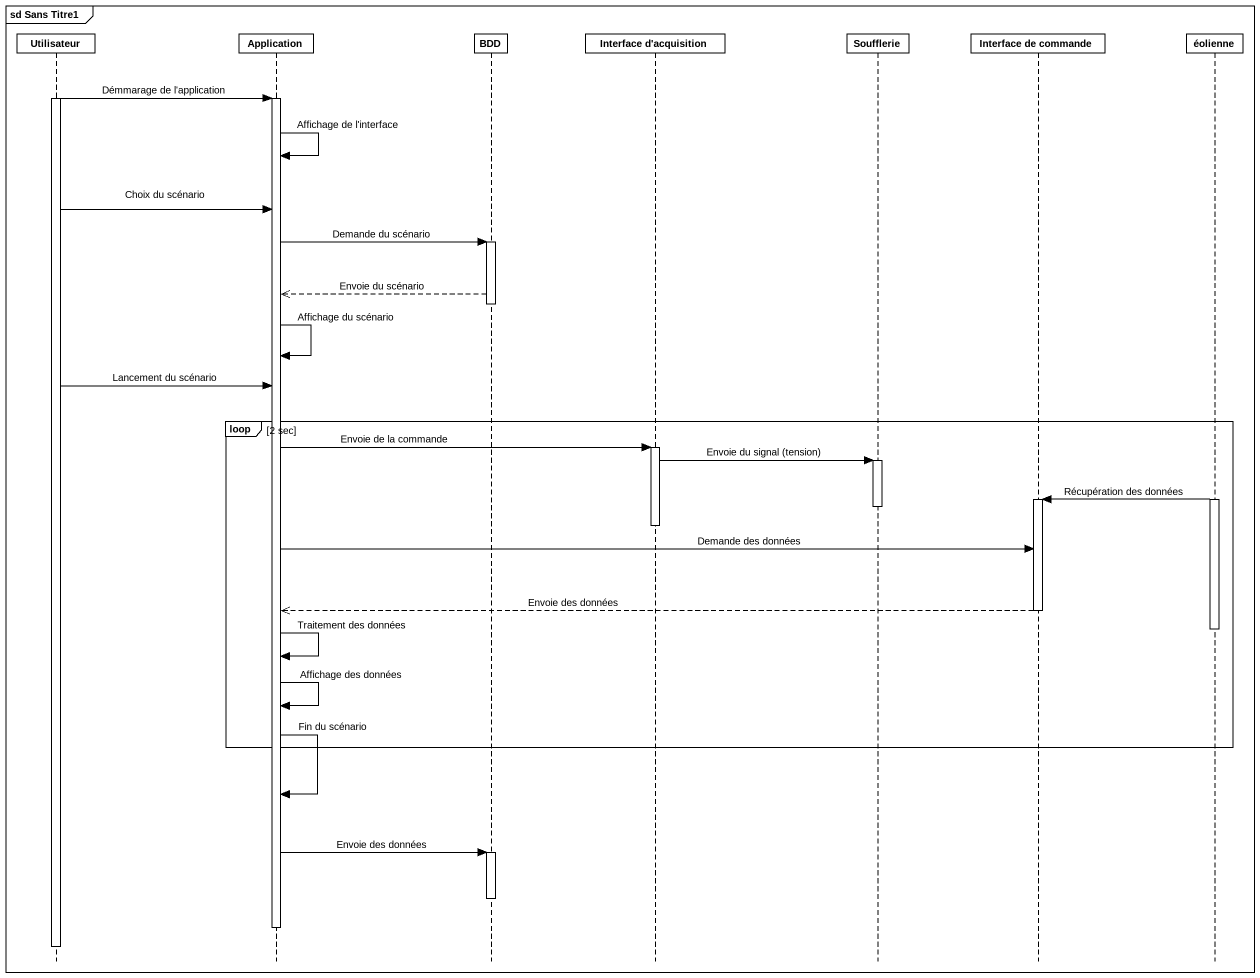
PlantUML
@startuml
mainframe sd Sans Titre1
hide footbox
participant Utilisateur
participant Application
participant BDD
participant "Interface d'acquisition" as Interface_d_acquisition
participant Soufflerie
participant "Interface de commande" as Interface_de_commande
participant éolienne

activate Utilisateur
Utilisateur -> Application : Démmarage de l'application
activate Application
Application -> Application : Affichage de l'interface
Utilisateur -> Application : Choix du scénario
Application -> BDD : Demande du scénario
activate BDD
BDD -->> Application : Envoie du scénario
deactivate BDD
Application -> Application : Affichage du scénario
Utilisateur -> Application : Lancement du scénario
loop 2 sec
  Application -> Interface_d_acquisition : Envoie de la commande
  activate Interface_d_acquisition
  Interface_d_acquisition -> Soufflerie : Envoie du signal (tension)
  activate Soufflerie
  activate éolienne
  éolienne -> Interface_de_commande : Récupération des données
  activate Interface_de_commande
  deactivate Soufflerie
  deactivate Interface_d_acquisition
  Application -> Interface_de_commande : Demande des données
  Interface_de_commande -->> Application : Envoie des données
  deactivate Interface_de_commande
  deactivate éolienne
  Application -> Application : Traitement des données
  Application -> Application : Affichage des données
end
Application -> Application : Fin du scénario
Application -> BDD : Envoie des données
activate BDD
deactivate BDD
deactivate Application
deactivate Utilisateur
@enduml
